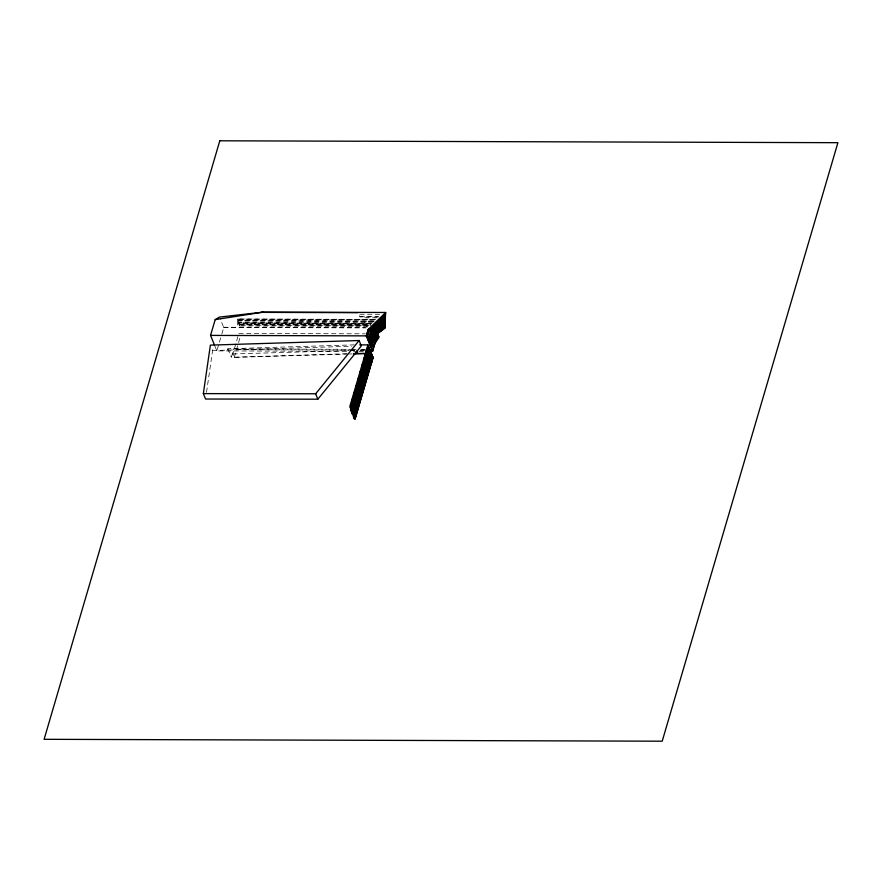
<?xml version="1.0" encoding="UTF-8"?>
<svg xmlns="http://www.w3.org/2000/svg" width="882" height="882" viewBox="0 0 882 882"><rect width="100%" height="100%" fill="white"/><g stroke="black" fill="none" stroke-linecap="round" stroke-linejoin="round"><path stroke-width="0.66" stroke-dasharray="4.41 3.31" d="M206.531 392.292L212.584 350.551L211.702 348.379M346.637 351.301L216.851 350.904L221.437 335.281M221.823 333.98L223.73 327.476L220.026 318.358M227.479 350.088L227.865 348.765L354.266 344.862M372.943 322.724L237.842 322.459L237.236 320.96L237.776 319.097L375.853 319.516M237.842 322.459L238.394 320.607L237.776 319.097M367.926 326.373L239.518 325.976L238.912 324.466L239.32 323.077L371.509 323.474M239.518 325.976L239.32 323.077M346.736 353.737L231.327 357.298L233.774 348.952L350.441 349.316M348.048 354.046L234.237 357.375L232.837 353.947L238.493 334.697M234.237 357.375L240.246 336.869M212.584 350.551L351.764 346.24M232.837 353.947L349.195 350.551M350.562 350.507L354.674 350.386M360.143 350.231L365.854 350.066M349.426 354.013L352.161 353.925M379.679 314.301L359.084 314.235L360.077 316.66L378.477 316.715M378.4 316.958L359.823 316.903L358.665 314.069M376.823 317.829L363.186 317.785L363.825 319.361M375.688 319.394L237.434 318.975L238.151 320.75L373.99 321.158M374.795 319.857L237.677 319.438L238.294 320.949M238.394 320.607L374.376 321.015M237.236 320.96L373.891 321.368M374.045 321.544L364.487 321.511L364.972 322.702M371.113 323.297L238.857 322.889L239.606 324.719M371.113 323.97L237.236 323.562L237.842 325.072L368.919 325.634M238.912 324.466L370.672 324.874M239.926 324.587L370.142 324.984M238.945 324.719L371.102 325.127M223.642 327.255L365.457 327.685M223.73 327.476L365.975 327.906M238.857 333.44L365.28 333.826M351.808 349.316L355.931 349.327M361.422 349.349L365.534 349.36M349.184 350.066L234.083 349.713L233.774 348.952M350.551 350.066L354.663 350.077M360.143 350.099L364.255 350.11M353.473 351.323L357.563 351.334M358.93 351.345L364.398 351.356M366.273 325.623L367.022 327.476M239.176 323.573L239.783 325.083M227.865 348.765L231.327 357.298M214.91 346.141L216.851 350.904"/><path stroke-width="1.32" d="M352.326 412.567L352.326 409.854L368.29 355.843M355.777 409.039L355.744 406.26L369.646 359.183M371.355 353.362L353.285 414.926C359.757 396.371 363.682 378.455 370.087 360.286M385.412 319.549L381.829 321.743L381.068 323.848L384.343 321.39L384.96 319.89M385.048 323.694L385.136 321.224M374.585 332.547L385.28 323.518L385.368 321.059L381.994 322.625M385.004 317.851L385.169 314.323M385.18 314.146L385.247 312.746M203.356 393.615L210.379 345.127L359.117 340.529L361.322 345.942L317.84 399.204L205.561 399.028L203.356 393.615L315.646 393.78L359.117 340.529M359.724 344.873L367.915 344.895L373.075 357.618L355.016 419.171L372.987 357.375L371.366 363.439L366.206 350.727L371.201 363.428L370.275 363.538L368.433 369.812L369.238 370.131M356.956 411.96L356.163 411.596L358.004 405.334L357.276 403.548M214.425 344.95L210.555 335.403L215.186 319.626L219.519 317.09L263.376 312.107L385.666 312.482L385.258 319.549L372.524 331.235L369.238 342.448M369.856 351.378L372.59 351.378L366.295 335.877L368.18 329.471L385.666 312.482L381.123 323.804L373.428 331.279L372.458 330.827L369.492 341.863L370.12 343.671L373.637 331.687L385.368 321.059M366.372 336.053L368.29 329.515L375.093 332.271L370.594 345.788M368.5 340.628L370.804 332.79L368.83 341.444M367.915 344.895L349.845 406.448L351.223 409.832L350.573 409.843L352.039 404.827M368.963 341.764L372.105 331.07L385.313 317.983M350.363 407.87L368.334 346.075L366.714 351.962M353.351 400.362L354.454 396.602L354.906 397.716L355.843 397.606L355.248 396.128M355.027 394.651L356.13 390.891M359.481 379.458L360.595 375.699L361.377 375.236L361.973 376.713L361.047 376.812L360.595 375.699M361.157 373.748L362.634 368.731L363.428 368.268M365.622 358.566L367.518 354.344M373.549 331.654L369.679 343.374L373.207 331.367L372.237 330.849M368.996 347.563L350.959 409.182L350.959 406.481L366.901 352.425M367.463 353.814L351.102 409.535M367.585 354.101L369.26 348.214L351.025 410.957L351.83 411.277M370.319 345.116L374.2 331.919M369.47 348.875L367.849 354.762L369.558 348.941M369.779 349.493L368.014 355.314M374.993 332.238L370.991 345.843L371.741 347.684L376.03 332.657L385.225 325.028L385.114 327.961L377.871 333.407L372.59 351.378M369.966 349.956L351.918 411.552C358.709 391.421 363.549 371.035 370.385 350.97M370.12 350.474L368.433 356.372L370.208 350.551M354.928 418.895L354.112 418.575L353.395 416.789L354.002 416.635L351.94 413.217L352.679 410.703M356.482 400.395L356.03 399.281L357.872 393.008L358.324 394.122L356.482 400.395L357.287 400.726M361.377 386.79L360.121 385.346L361.598 380.329M364.575 370.164L366.052 365.148L366.504 366.262L364.663 372.535L365.468 372.865L364.872 371.388M366.625 363.197L367.728 359.437M351.94 413.217L352.602 413.184L370.649 351.62L352.469 412.919L368.577 356.725M352.392 414.331L354.233 408.057L355.17 407.958L354.575 406.481L353.781 406.944M355.248 407.693L354.443 407.363L356.284 401.09L355.832 399.976L356.615 399.513L357.221 400.979L356.284 401.09M360.573 386.47L362.414 380.197L361.962 379.084L362.756 378.61L363.351 380.087L362.414 380.197M362.987 378.246L364.464 373.229L364.001 372.116L364.795 371.653M367.518 365.898L366.714 365.567L368.544 359.294L368.092 358.18L368.885 357.717M370.914 352.282L369.106 358.026M371.135 352.833L369.459 358.72M376.912 333.01L374.442 341.433L374.894 342.525L377.595 333.297M353.197 414.683L369.547 358.963M369.856 359.702L371.565 353.88M369.79 359.702L371.531 353.814M377.739 333.341L372.623 350.771L366.416 335.491M353.395 416.789L371.708 354.388M370.33 360.859L371.972 355.038M353.991 416.668L371.995 355.115M372.303 355.7L370.561 361.587L372.325 355.766M354.112 418.575L355.953 412.302L355.237 410.516L355.975 409.932L356.89 412.192L355.953 412.302M359.018 404.959L358.202 404.64L360.043 398.366L359.327 396.591L360.065 395.996L360.981 398.256L360.043 398.366M362.094 391.399L363.031 391.288L362.105 389.028L361.366 389.623L362.094 391.399L360.253 397.672L361.058 398.002M364.134 384.431L365.071 384.332L364.156 382.06L363.417 382.656L364.134 384.431L362.293 390.704L363.097 391.035M366.195 375.093L365.457 375.688L366.184 377.474L364.343 383.736L365.148 384.067M368.224 370.506L369.161 370.396L368.246 368.125L367.507 368.72L368.224 370.506L366.383 376.768L367.188 377.099L366.273 374.839L365.666 374.993M375.093 332.271L375.732 332.481L379.128 329.184L377.871 333.407L375.622 332.624M379.833 327.112L381.355 324.069L380.418 323.485M355.711 409.05L353.704 413.228L353.638 415.94M374.398 342.999L378.72 336.505M373.273 345.965L379.04 337.299L377.65 333.87M376.438 332.393L384.993 325.337L384.894 327.917L378.014 333.032L376.338 332.36M370.947 330.596L385.346 317.024M374.508 331.61L385.114 321.743M374.927 331.786L385.07 322.933M375.302 331.941L385.059 323.474M376.438 332.823L384.971 325.855M377.904 332.988L384.905 327.707M385.445 314.268L369.227 329.901L367.364 336.251L368.478 339.008L370.848 330.552L385.357 316.858M385.434 314.444L369.326 329.945L367.518 336.097L368.511 338.523M380.903 326.307L385.28 323.518M382.667 321.114L384.398 319.824M381.278 324.256L385.125 321.379M379.073 329.207L383.99 325.469M359.911 386.04L360.705 385.577L361.3 387.055L360.374 387.165L358.533 393.427L359.338 393.758M356.504 389.635L357.287 389.171L357.894 390.638L356.956 390.748M378.576 329.714L379.348 329.427M367.706 368.026L368.312 367.871M363.616 381.961L364.233 381.796M361.576 388.929L362.182 388.764M359.525 395.886L360.143 395.731M358.092 402.699L357.486 402.853L358.202 404.64M355.435 409.821L356.052 409.667M384.563 325.524L383.99 325.612L384.618 324.014M215.186 319.626L263.376 312.107M368.114 355.81L367.177 355.92L366.725 354.807M368.544 359.294L369.481 359.195M366.504 366.262L367.441 366.151L366.846 364.685M364.023 369.745L363.086 369.856L362.634 368.731M364.464 373.229L365.391 373.119M366.184 377.474L367.11 377.364M358.324 394.122L359.261 394.022L358.665 392.545M358.004 405.334L358.941 405.224L358.015 402.964M364.883 361.08L365.545 361.047M366.912 364.42L366.25 364.453L366.714 365.567M362.16 378.389L362.833 378.356M358.753 381.972L359.415 381.939M360.121 385.346L360.782 385.324M357.364 388.907L356.703 388.94L357.96 390.384M356.03 399.281L356.692 399.248M352.613 402.876L353.274 402.842M354.652 406.216L353.991 406.249L354.443 407.363M353.605 353.517L364.343 353.417L364.95 354.895M353.539 353.891L364.509 353.572M261.05 312.371L357.794 312.669M384.343 321.39L384.905 321.401M210.555 335.403L366.295 335.877M369.492 341.863L372.601 331.268M368.169 345.524L366.372 351.268M368.61 346.604L350.551 408.168C356.791 389.998 361.069 371.399 367.221 353.384M368.819 347.122L367.11 352.954M369.999 350.022L351.819 411.31L352.591 413.217M368.885 350.386L370.473 350.386L370.782 351.135M372.579 356.394L370.782 362.149M374.652 332.338L376.03 332.657M371.322 347.276L375.688 332.404L374.729 332.062M369.635 329.648L372.832 330.937M373.946 331.389L375.401 331.974M365.335 362.193L366.14 362.513M361.245 376.118L362.05 376.449M362.623 379.503L363.428 379.822M359.206 383.086L360.01 383.416M355.115 397.021L355.92 397.341M353.065 403.989L353.869 404.32M380.274 323.617L381.355 324.069M368.511 329.151L369.536 329.603M382.226 320.662L382.953 321.401M371.256 333.925L371.543 334.609M369.547 361.763L370.275 363.538M364.167 357.684L369.326 370.407M356.736 350.959L357.728 353.395M362.116 364.652L367.276 377.364M360.077 371.62L365.236 384.332M358.026 378.587L363.197 391.299M355.986 385.555L361.146 398.267M353.936 392.512L359.106 405.235M351.896 399.48L357.056 412.203M350.573 409.843L351.025 410.957M315.646 393.78L317.84 399.204M219.794 140.8L44.1 739.314L662.206 741.2L837.9 142.686L219.794 140.8M372.678 356.78L371.057 362.667L372.678 356.78M365.468 361.3L364.674 361.774L365.137 362.888L366.063 362.778L365.468 361.3M359.338 382.204L358.544 382.667L358.996 383.78L359.933 383.67L359.338 382.204M353.197 403.096L352.414 403.57L352.866 404.684L353.803 404.573L353.197 403.096M363.505 368.014L362.844 368.037L364.101 369.481L363.505 368.014"/></g></svg>
